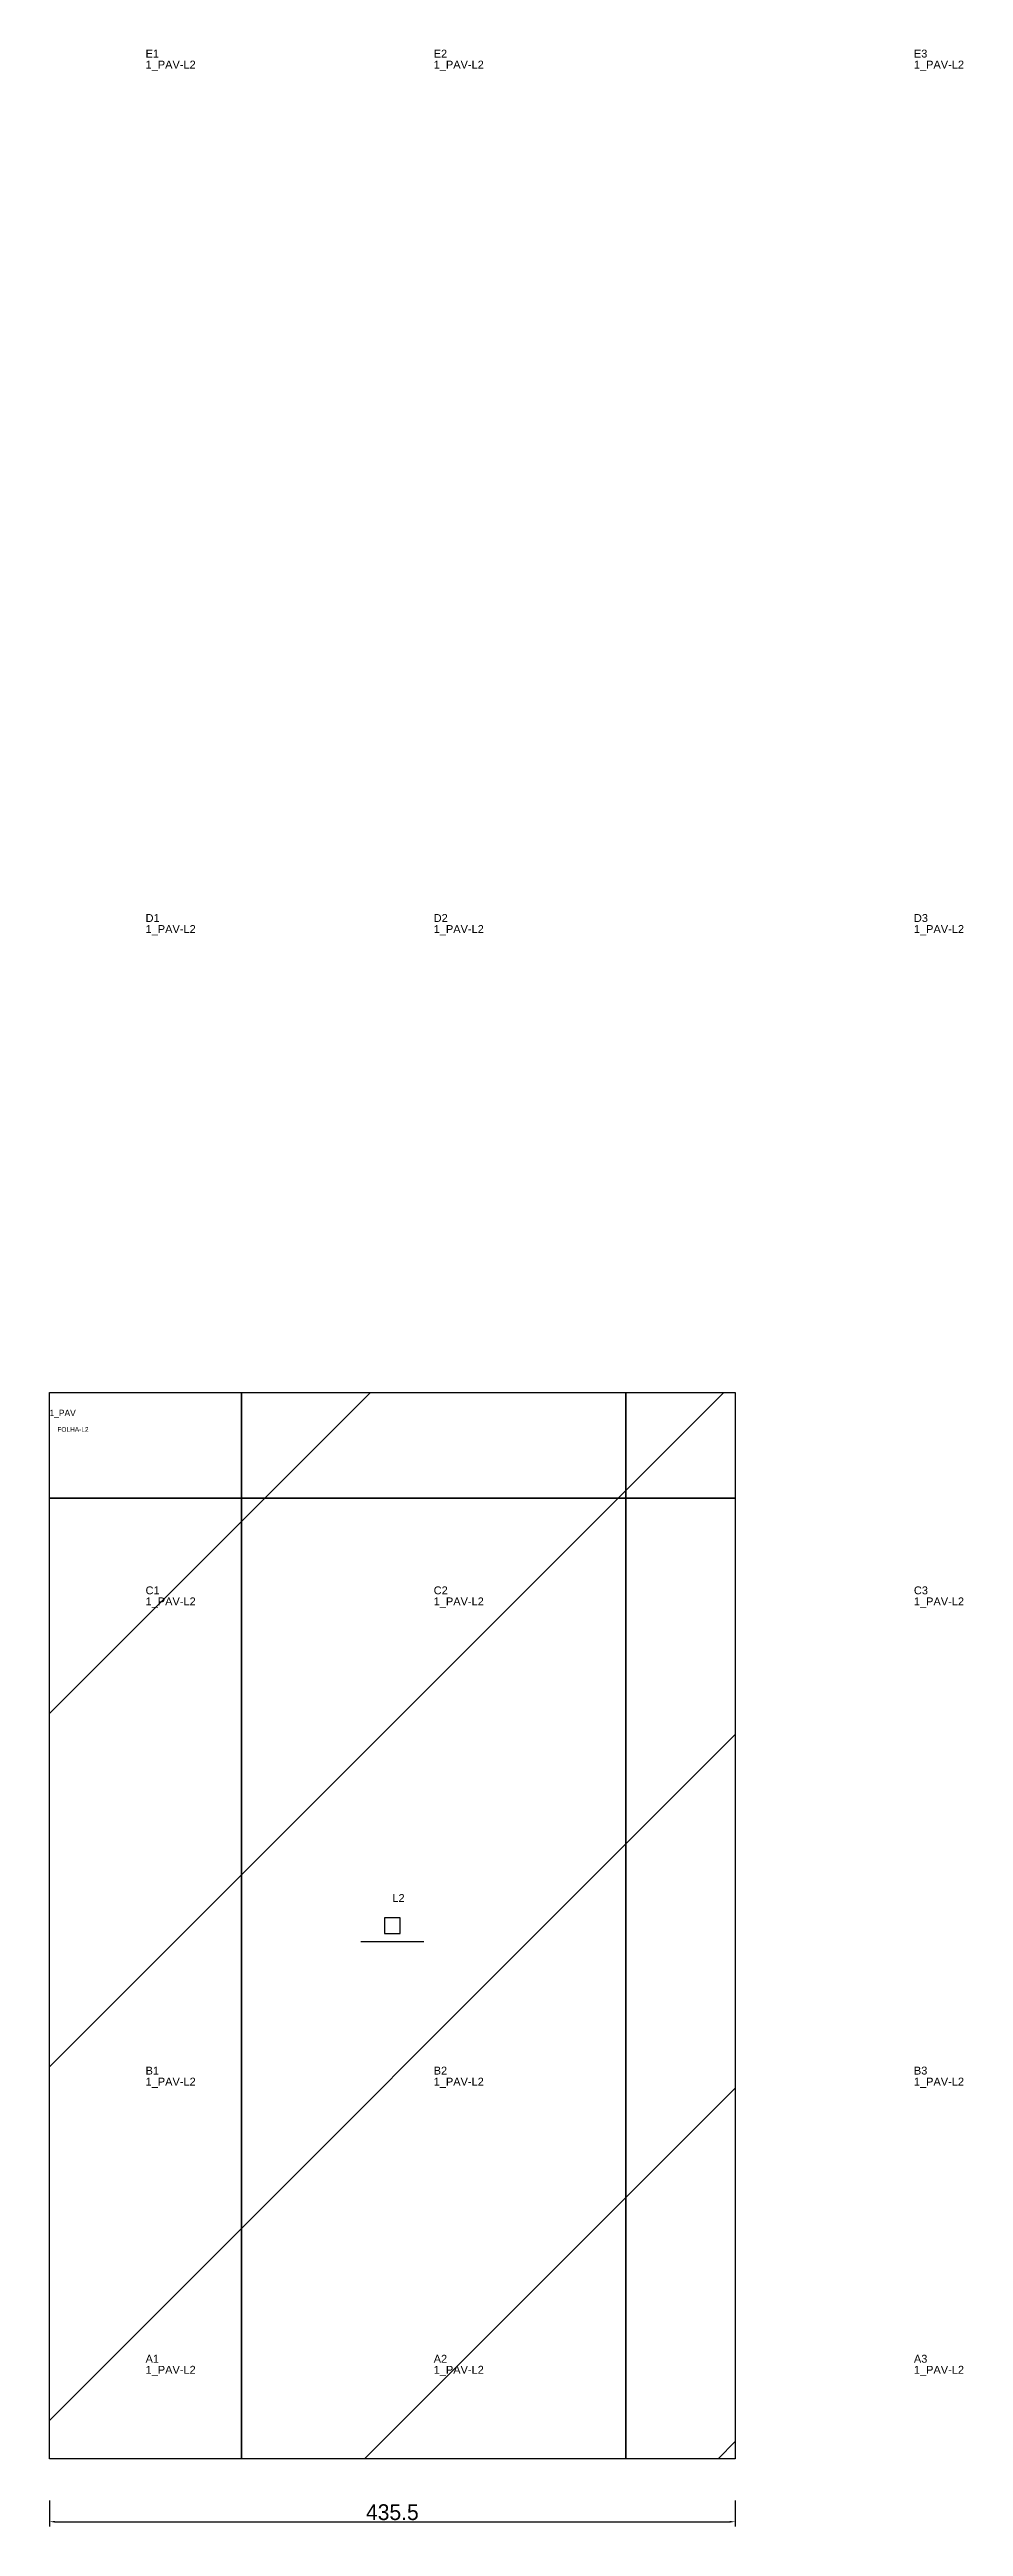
# Model space of a CAD drawing. Header units: metres. Extents: x 222 to 803, y -519 to 1054.
import ezdxf

# ---------------------------------------------------------------- set-up
doc = ezdxf.new("R2010")
doc.units = ezdxf.units.M
for name, color, linetype in [('3', 3, 'CONTINUOUS'), ('AUX00', 7, 'CONTINUOUS'), ('COTA', 241, 'CONTINUOUS'), ('FOLHA', 255, 'CONTINUOUS'), ('Hachura', 251, 'CONTINUOUS'), ('NOMENCLATURA', 7, 'CONTINUOUS'), ('Nível', 160, 'CONTINUOUS'), ('Painéis', 200, 'CONTINUOUS'), ('Pilares', 5, 'CONTINUOUS'), ('SARR_2.2x7', 40, 'CONTINUOUS')]:
    doc.layers.add(name, color=color, linetype=linetype)
doc.styles.add('ARIAL', font='Arial.ttf')
doc.styles.add('STR_STANDARD', font='arial.ttf')
doc.dimstyles.new('EZ DXF', dxfattribs={"dimtxt": 10, "dimasz": 3.5, "dimexe": 3, "dimexo": 1.5, "dimgap": 1, "dimtad": 1, "dimdec": 1, "dimdsep": 46, "dimcen": 2.5, "dimazin": 3, "dimtfac": 1, "dimtmove": 0, "dimatfit": 3})

msp = doc.modelspace()

# ---------------------------------------------------------------- hatches: boundary and pattern name
at = {"layer": 'Hachura'}
h = msp.add_hatch(dxfattribs=at)
h.set_pattern_fill('ANSI31', scale=50)
h.paths.add_polyline_path([(222.2, 201.5), (657.72, 201.5), (657.72, -475.71), (222.2, -475.71)])
h = msp.add_hatch(dxfattribs=at)
h.set_pattern_fill('ANSI31', scale=50)
h.paths.add_polyline_path([(222.2, 201.5), (657.72, 201.5), (657.72, -475.71), (222.2, -475.71)])

# ---------------------------------------------------------------- linework, layer by layer
at = {"layer": '3'}
for points in [[(344.2, -475.71), (344.2, 201.5)], [(344.2, -475.71), (344.2, 201.5)], [(588.2, -475.71), (588.2, 201.5)], [(588.2, -475.71), (588.2, 201.5)], [(222.2, 134.29), (657.72, 134.29)], [(222.2, 134.29), (657.72, 134.29)]]:
    msp.add_lwpolyline(points, close=True, dxfattribs=at)
at = {"layer": 'Painéis', "color": 200}
for p, q in [((222.2, 201.5), (657.72, 201.5)), ((222.2, -475.71), (222.2, 201.5)), ((222.2, 201.5), (657.72, 201.5)), ((222.2, -475.71), (222.2, 201.5)), ((657.72, 201.5), (657.72, -475.71)), ((657.72, 201.5), (657.72, -475.71)), ((657.72, -475.71), (222.2, -475.71)), ((657.72, -475.71), (222.2, -475.71))]:
    msp.add_line(p, q, dxfattribs=at)
at = {"layer": 'Pilares'}
msp.add_lwpolyline([(434.96, -142.11), (444.96, -142.11), (444.96, -132.11), (434.96, -132.11)], close=True, dxfattribs=at)
msp.add_lwpolyline([(434.96, -142.11), (444.96, -142.11), (444.96, -132.11), (434.96, -132.11)], close=True, dxfattribs=at)
at = {"layer": 'SARR_2.2x7'}
msp.add_line((419.96, -147.11), (459.96, -147.11), dxfattribs=at)
msp.add_line((419.96, -147.11), (459.96, -147.11), dxfattribs=at)

# ---------------------------------------------------------------- texts
at = {"layer": '3', "style": 'STR_STANDARD'}
for s, p in [('E1', (283.2, 1049.29)), ('E1', (283.2, 1049.29)), ('E2', (466.2, 1049.29)), ('E2', (466.2, 1049.29)), ('E3', (771.2, 1049.29)), ('E3', (771.2, 1049.29)), ('D1', (283.2, 500.29)), ('D1', (283.2, 500.29)), ('D2', (466.2, 500.29)), ('D2', (466.2, 500.29)), ('D3', (771.2, 500.29)), ('D3', (771.2, 500.29)), ('C1', (283.2, 73.29)), ('C1', (283.2, 73.29)), ('C2', (466.2, 73.29)), ('C2', (466.2, 73.29)), ('C3', (771.2, 73.29)), ('C3', (771.2, 73.29)), ('B1', (283.2, -231.71)), ('B1', (283.2, -231.71)), ('B2', (466.2, -231.71)), ('B2', (466.2, -231.71)), ('B3', (771.2, -231.71)), ('B3', (771.2, -231.71)), ('A1', (283.2, -414.71)), ('A1', (283.2, -414.71)), ('A2', (466.2, -414.71)), ('A2', (466.2, -414.71)), ('A3', (771.2, -414.71)), ('A3', (771.2, -414.71))]:
    msp.add_text(s, height=5, dxfattribs=at).set_placement(p)
at = {"layer": 'AUX00', "style": 'STR_STANDARD'}
for p in [(283.2, 1042.29), (283.2, 1042.29), (466.2, 1042.29), (466.2, 1042.29), (771.2, 1042.29), (771.2, 1042.29), (283.2, 493.29), (283.2, 493.29), (466.2, 493.29), (466.2, 493.29), (771.2, 493.29), (771.2, 493.29), (283.2, 66.29), (283.2, 66.29), (466.2, 66.29), (466.2, 66.29), (771.2, 66.29), (771.2, 66.29), (283.2, -238.71), (283.2, -238.71), (466.2, -238.71), (466.2, -238.71), (771.2, -238.71), (771.2, -238.71), (283.2, -421.71), (283.2, -421.71), (466.2, -421.71), (466.2, -421.71), (771.2, -421.71), (771.2, -421.71)]:
    msp.add_text('1_PAV-L2', height=5, dxfattribs=at).set_placement(p)
at = {"layer": 'FOLHA'}
msp.add_text('FOLHA-L2', height=3, dxfattribs=at).set_placement((227.2, 176.5))
msp.add_text('FOLHA-L2', height=3, dxfattribs=at).set_placement((227.2, 176.5))
at = {"layer": 'NOMENCLATURA', "insert": (439.96, -117.11), "char_height": 5, "attachment_point": 1, "style": 'ARIAL'}
msp.add_mtext('L2', dxfattribs=at)
msp.add_mtext('L2', dxfattribs=at)
at = {"layer": 'Nível'}
msp.add_text('1_PAV', height=4, dxfattribs=at).set_placement((222.2, 186.5))
msp.add_text('1_PAV', height=4, dxfattribs=at).set_placement((222.2, 186.5))

# ---------------------------------------------------------------- dimensions: what is measured, and where the dimension line sits
at = {"layer": 'COTA'}
msp.add_linear_dim(base=(222.2, -515.71), p1=(222.2, -500.71), p2=(657.72, -500.71), dimstyle='EZ DXF', dxfattribs=at).render()
msp.add_linear_dim(base=(222.2, -515.71), p1=(222.2, -500.71), p2=(657.72, -500.71), dimstyle='EZ DXF', dxfattribs=at).render()

doc.saveas('drawing.dxf')
